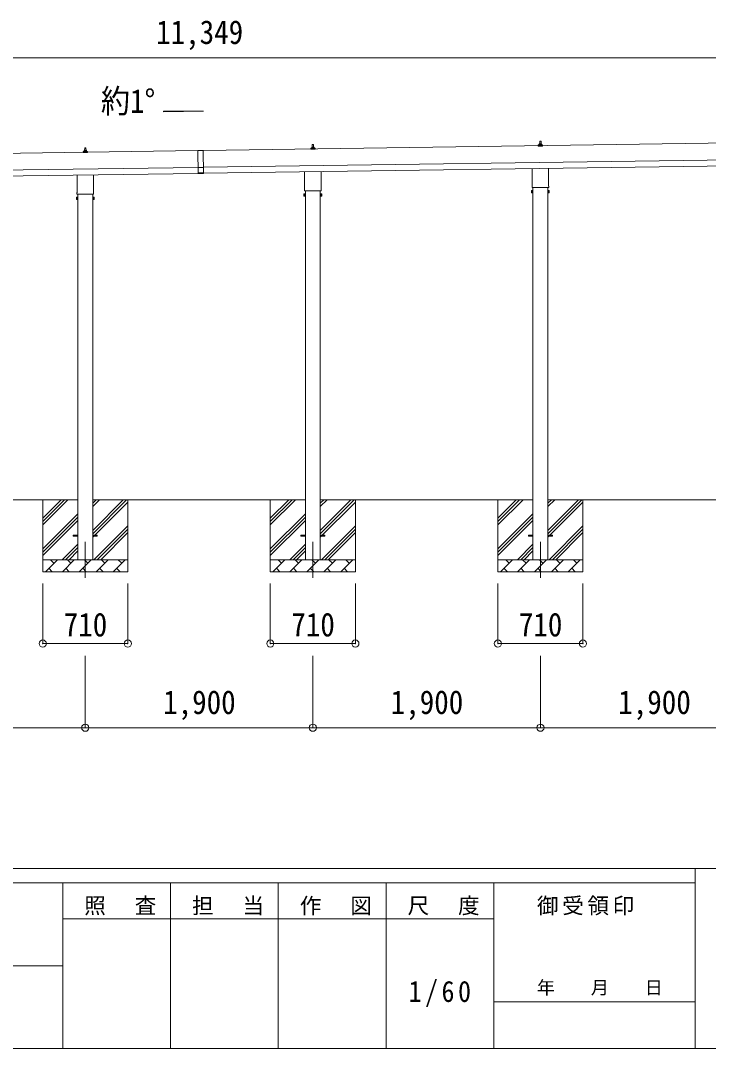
# Model space of a CAD drawing. Units: millimetres at full size, sheet at 1:60. Extents: x -16864 to 16864, y -11640 to 11640.
# Drawn here: x 5051 to 10794, y -11640 to -3066 of the extents above; entities that cross this region are included whole.
import ezdxf
from ezdxf.enums import TextEntityAlignment as Align

# ---------------------------------------------------------------- set-up
doc = ezdxf.new("R2010")
doc.units = ezdxf.units.MM
doc.header["$LTSCALE"] = 60
doc.header["$PDMODE"] = 32
doc.header["$PDSIZE"] = 60
doc.linetypes.add('CHAIN1', pattern=[8, 5, -1, 1, -1])
for name, color, linetype, lineweight in [('0-1_Defpoints', 7, 'CHAIN1', 9), ('0-2_TEXT1', 4, 'Continuous', 9), ('0-3_SHAPE', 7, 'Continuous', 9), ('0-7_PARTS2', 7, 'Continuous', 9), ('0-8_TABLE1', 6, 'Continuous', 9), ('F-0', 7, 'Continuous', 9)]:
    doc.layers.add(name, color=color, linetype=linetype, lineweight=lineweight)
doc.styles.add('ＭＳ ゴシック', font='')
doc.styles.get('ＭＳ ゴシック').set_extended_font_data('MS Gothic')

msp = doc.modelspace()

# ---------------------------------------------------------------- linework, layer by layer
at = {"layer": '0-1_Defpoints'}
for p, q in [((5591.14, -7413.9), (5591.14, -7762.9)), ((7491.14, -7413.9), (7491.14, -7762.9)), ((9391.14, -7413.9), (9391.14, -7762.9))]:
    msp.add_line(p, q, dxfattribs=at)
at = {"layer": '0-2_TEXT1'}
for p, q in [((6579.05, -3823.07), (6243.05, -3827.87)), ((12181.82, -4070.48), (6576.2, -4150.56)), ((7485.45, -4124.64), (7486.17, -4101.12)), ((7487.17, -4100.14), (7495.72, -4100.14)), ((7496.72, -4101.12), (7497.45, -4124.64)), ((9373.2, -4113), (9373.2, -4105.29)), ((9409.7, -4113), (9373.2, -4113)), ((9373.58, -4104.5), (9409.31, -4104.5)), ((9373.96, -4104.31), (9380.68, -4102.68)), ((9381.06, -4102.5), (9401.83, -4102.5)), ((9381.45, -4101.71), (9381.45, -4097.5)), ((9382.45, -4097.5), (9400.45, -4097.5)), ((9385.45, -4097.5), (9386.17, -4073.97)), ((9387.17, -4073), (9395.72, -4073)), ((9396.72, -4073.97), (9397.45, -4097.5)), ((9401.45, -4101.71), (9401.45, -4097.5)), ((9408.93, -4104.31), (9402.21, -4102.68)), ((9409.7, -4113), (9409.7, -4105.29)), ((6531.21, -4151.21), (900.74, -4231.64)), ((5573.2, -4167.28), (5573.2, -4159.57)), ((5609.7, -4167.28), (5573.2, -4167.28)), ((5573.58, -4158.78), (5609.31, -4158.78)), ((5573.96, -4158.6), (5580.68, -4156.97)), ((5581.06, -4156.78), (5601.83, -4156.78)), ((5581.45, -4156), (5581.45, -4151.78)), ((5582.45, -4151.78), (5600.45, -4151.78)), ((5585.45, -4151.78), (5586.17, -4128.26)), ((5587.17, -4127.28), (5595.72, -4127.28)), ((5596.72, -4128.26), (5597.45, -4151.78)), ((5601.45, -4156), (5601.45, -4151.78)), ((5608.93, -4158.6), (5602.21, -4156.97)), ((5609.7, -4167.28), (5609.7, -4159.57)), ((6531.19, -4150.21), (6576.19, -4149.56)), ((6531.19, -4150.21), (6533.94, -4342.69)), ((6576.2, -4150.56), (6531.21, -4151.21)), ((6576.19, -4149.56), (6578.94, -4342.04)), ((7473.2, -4140.14), (7473.2, -4132.43)), ((7509.7, -4140.14), (7473.2, -4140.14)), ((7473.58, -4131.64), (7509.31, -4131.64)), ((7473.96, -4131.46), (7480.68, -4129.83)), ((7481.06, -4129.64), (7501.83, -4129.64)), ((7481.45, -4128.85), (7481.45, -4124.64)), ((7482.45, -4124.64), (7500.45, -4124.64)), ((7501.45, -4128.85), (7501.45, -4124.64)), ((7508.93, -4131.46), (7502.21, -4129.83)), ((7509.7, -4140.14), (7509.7, -4132.43)), ((6578.2, -4290.55), (12183.82, -4210.47)), ((6578.92, -4340.54), (12184.54, -4260.46)), ((902.74, -4371.63), (6533.21, -4291.19)), ((903.46, -4421.62), (6533.92, -4341.19)), ((5522.84, -4501.27), (5522.84, -4355.63)), ((5659.44, -4353.68), (5659.44, -4501.27)), ((6578.22, -4291.55), (6533.22, -4292.19)), ((6578.87, -4337.04), (6533.87, -4337.69)), ((6578.94, -4342.04), (6533.94, -4342.69)), ((7422.84, -4474.13), (7422.84, -4328.49)), ((7559.44, -4326.54), (7559.44, -4474.13)), ((9322.84, -4446.99), (9322.84, -4301.34)), ((9459.44, -4299.39), (9459.44, -4446.99)), ((9321.14, -4455.76), (9321.14, -4450.26)), ((9461.14, -4450.26), (9461.14, -4455.76)), ((5517.14, -4539.54), (5517.9, -4538.23)), ((5517.14, -4539.54), (5517.14, -4556.54)), ((5524.14, -4543.14), (5517.9, -4543.14)), ((5521.14, -4510.04), (5521.14, -4504.54)), ((5659.08, -4513.54), (5523.2, -4513.54)), ((5528.64, -4513.54), (5528.64, -7563.9)), ((5653.64, -7563.9), (5653.64, -4513.54)), ((5658.14, -4543.14), (5664.38, -4543.14)), ((5661.14, -4504.54), (5661.14, -4510.04)), ((5665.14, -4539.54), (5664.38, -4538.23)), ((5665.14, -4539.54), (5665.14, -4556.54)), ((7417.14, -4512.4), (7417.9, -4511.09)), ((7417.14, -4512.4), (7417.14, -4529.4)), ((7417.14, -4529.4), (7417.9, -4530.72)), ((7424.14, -4515.99), (7417.9, -4515.99)), ((7424.14, -4525.81), (7417.9, -4525.81)), ((7424.14, -4530.72), (7417.9, -4530.72)), ((7421.14, -4482.9), (7421.14, -4477.4)), ((7559.08, -4486.4), (7423.2, -4486.4)), ((7426.64, -4530.1), (7424.14, -4530.1)), ((7428.64, -4486.4), (7428.64, -7563.9)), ((7553.64, -7563.9), (7553.64, -4486.4)), ((7555.64, -4530.1), (7558.14, -4530.1)), ((7558.14, -4515.99), (7564.38, -4515.99)), ((7558.14, -4525.81), (7564.38, -4525.81)), ((7558.14, -4530.72), (7564.38, -4530.72)), ((7561.14, -4477.4), (7561.14, -4482.9)), ((7565.14, -4512.4), (7564.38, -4511.09)), ((7565.14, -4529.4), (7564.38, -4530.72)), ((7565.14, -4512.4), (7565.14, -4529.4)), ((9317.14, -4485.26), (9317.9, -4483.94)), ((9317.14, -4485.26), (9317.14, -4502.26)), ((9317.14, -4502.26), (9317.9, -4503.57)), ((9324.14, -4488.85), (9317.9, -4488.85)), ((9324.14, -4498.67), (9317.9, -4498.67)), ((9324.14, -4503.57), (9317.9, -4503.57)), ((9459.08, -4459.26), (9323.2, -4459.26)), ((9326.64, -4502.96), (9324.14, -4502.96)), ((9328.64, -4459.26), (9328.64, -7563.9)), ((9453.64, -7563.9), (9453.64, -4459.26)), ((9455.64, -4502.96), (9458.14, -4502.96)), ((9458.14, -4488.85), (9464.38, -4488.85)), ((9458.14, -4498.67), (9464.38, -4498.67)), ((9458.14, -4503.57), (9464.38, -4503.57)), ((9465.14, -4485.26), (9464.38, -4483.94)), ((9465.14, -4502.26), (9464.38, -4503.57)), ((9465.14, -4485.26), (9465.14, -4502.26)), ((5517.14, -4556.54), (5517.9, -4557.86)), ((5524.14, -4552.95), (5517.9, -4552.95)), ((5524.14, -4557.86), (5517.9, -4557.86)), ((5526.64, -4557.24), (5524.14, -4557.24)), ((5655.64, -4557.24), (5658.14, -4557.24)), ((5658.14, -4552.95), (5664.38, -4552.95)), ((5658.14, -4557.86), (5664.38, -4557.86)), ((5665.14, -4556.54), (5664.38, -4557.86)), ((5491.14, -7359.4), (5528.64, -7359.4)), ((5491.14, -7368.4), (5491.14, -7359.4)), ((5491.14, -7359.4), (5528.64, -7359.4)), ((5491.14, -7368.4), (5491.14, -7359.4)), ((5491.14, -7368.4), (5528.64, -7368.4)), ((5491.14, -7368.4), (5528.64, -7368.4)), ((5653.64, -7359.4), (5691.14, -7359.4)), ((5653.64, -7359.4), (5691.14, -7359.4)), ((5653.64, -7368.4), (5691.14, -7368.4)), ((5653.64, -7368.4), (5691.14, -7368.4)), ((5691.14, -7368.4), (5691.14, -7359.4)), ((5691.14, -7368.4), (5691.14, -7359.4)), ((7391.14, -7359.4), (7428.64, -7359.4)), ((7391.14, -7368.4), (7391.14, -7359.4)), ((7391.14, -7359.4), (7428.64, -7359.4)), ((7391.14, -7368.4), (7391.14, -7359.4)), ((7391.14, -7368.4), (7428.64, -7368.4)), ((7391.14, -7368.4), (7428.64, -7368.4)), ((7553.64, -7359.4), (7591.14, -7359.4)), ((7553.64, -7359.4), (7591.14, -7359.4)), ((7553.64, -7368.4), (7591.14, -7368.4)), ((7553.64, -7368.4), (7591.14, -7368.4)), ((7591.14, -7368.4), (7591.14, -7359.4)), ((7591.14, -7368.4), (7591.14, -7359.4)), ((9291.14, -7359.4), (9328.64, -7359.4)), ((9291.14, -7368.4), (9291.14, -7359.4)), ((9291.14, -7359.4), (9328.64, -7359.4)), ((9291.14, -7368.4), (9291.14, -7359.4)), ((9291.14, -7368.4), (9328.64, -7368.4)), ((9291.14, -7368.4), (9328.64, -7368.4)), ((9453.64, -7359.4), (9491.14, -7359.4)), ((9453.64, -7359.4), (9491.14, -7359.4)), ((9453.64, -7368.4), (9491.14, -7368.4)), ((9453.64, -7368.4), (9491.14, -7368.4)), ((9491.14, -7368.4), (9491.14, -7359.4)), ((9491.14, -7368.4), (9491.14, -7359.4))]:
    msp.add_line(p, q, dxfattribs=at)
for points in [[(5524.14, -4557.86), (5524.14, -4538.23), (5517.9, -4538.23)], [(5524.14, -4557.24), (5524.14, -4538.84), (5526.64, -4538.84)], [(5658.14, -4557.24), (5658.14, -4538.84), (5655.64, -4538.84)], [(5658.14, -4557.86), (5658.14, -4538.23), (5664.38, -4538.23)], [(7424.14, -4530.72), (7424.14, -4511.09), (7417.9, -4511.09)], [(7424.14, -4530.1), (7424.14, -4511.7), (7426.64, -4511.7)], [(7558.14, -4530.1), (7558.14, -4511.7), (7555.64, -4511.7)], [(7558.14, -4530.72), (7558.14, -4511.09), (7564.38, -4511.09)], [(9324.14, -4503.57), (9324.14, -4483.94), (9317.9, -4483.94)], [(9324.14, -4502.96), (9324.14, -4484.56), (9326.64, -4484.56)], [(9458.14, -4502.96), (9458.14, -4484.56), (9455.64, -4484.56)], [(9458.14, -4503.57), (9458.14, -4483.94), (9464.38, -4483.94)]]:
    msp.add_lwpolyline(points, dxfattribs=at)
for points in [[(5526.64, -4558.54), (5526.64, -4537.54), (5528.64, -4537.54), (5528.64, -4558.54)], [(5655.64, -4558.54), (5655.64, -4537.54), (5653.64, -4537.54), (5653.64, -4558.54)], [(7426.64, -4531.4), (7426.64, -4510.4), (7428.64, -4510.4), (7428.64, -4531.4)], [(7555.64, -4531.4), (7555.64, -4510.4), (7553.64, -4510.4), (7553.64, -4531.4)], [(9326.64, -4504.26), (9326.64, -4483.26), (9328.64, -4483.26), (9328.64, -4504.26)], [(9455.64, -4504.26), (9455.64, -4483.26), (9453.64, -4483.26), (9453.64, -4504.26)]]:
    msp.add_lwpolyline(points, close=True, dxfattribs=at)
for centre, radius, start, end in [((7487.17, -4101.14), 1, 90, 178.60509), ((7495.72, -4101.14), 1, 1.39491, 90), ((9374.2, -4105.29), 1, 103.62699, 180), ((9380.45, -4101.71), 1, 283.62699, 0), ((9385.53, -4098.13), 4.13, 90, 171.17633), ((9382.45, -4098.5), 1, 90, 180), ((9387.17, -4074), 1, 90, 178.60509), ((9394.78, -4097.5), 4.83, 133.60282, 180), ((9388.11, -4097.5), 4.83, 0, 46.39718), ((9395.72, -4074), 1, 1.39491, 90), ((9397.36, -4098.13), 4.13, 8.82367, 90), ((9400.45, -4098.5), 1, 0, 90), ((9402.45, -4101.71), 1, 180, 256.37301), ((9408.7, -4105.29), 1, 0, 76.37301), ((5574.2, -4159.57), 1, 103.62699, 180), ((5580.45, -4156), 1, 283.62699, 0), ((5585.53, -4152.42), 4.13, 90, 171.17633), ((5582.45, -4152.78), 1, 90, 180), ((5587.17, -4128.28), 1, 90, 178.60509), ((5594.78, -4151.78), 4.83, 133.60282, 180), ((5588.11, -4151.78), 4.83, 0, 46.39718), ((5595.72, -4128.28), 1, 1.39491, 90), ((5597.36, -4152.42), 4.13, 8.82367, 90), ((5600.45, -4152.78), 1, 0, 90), ((5602.45, -4156), 1, 180, 256.37301), ((5608.7, -4159.57), 1, 0, 76.37301), ((7474.2, -4132.43), 1, 103.62699, 180), ((7480.45, -4128.85), 1, 283.62699, 0), ((7485.53, -4125.28), 4.13, 90, 171.17633), ((7482.45, -4125.64), 1, 90, 180), ((7494.78, -4124.64), 4.83, 133.60282, 180), ((7488.11, -4124.64), 4.83, 0, 46.39718), ((7497.36, -4125.28), 4.13, 8.82367, 90), ((7500.45, -4125.64), 1, 0, 90), ((7502.45, -4128.85), 1, 180, 256.37301), ((7508.7, -4132.43), 1, 0, 76.37301), ((9325.14, -4450.26), 4, 125.09963, 180), ((9325.14, -4455.76), 4, 180, 194.47751), ((9325.14, -4455.76), 4, 194.47751, 241.04498), ((9457.14, -4455.76), 4, 298.95502, 345.52249), ((9457.14, -4450.26), 4, 0, 54.90037), ((9457.14, -4455.76), 4, 345.52249, 0), ((5521.48, -4540.68), 4.34, 145.61575, 214.38425), ((5533.38, -4548.04), 16.24, 162.41205, 197.58795), ((5525.14, -4504.54), 4, 125.09963, 180), ((5525.14, -4510.04), 4, 180, 194.47751), ((5525.14, -4510.04), 4, 194.47751, 241.04498), ((5657.14, -4510.04), 4, 298.95502, 345.52249), ((5657.14, -4504.54), 4, 0, 54.90037), ((5657.14, -4510.04), 4, 345.52249, 0), ((5660.79, -4540.68), 4.34, 325.61575, 34.38425), ((5648.9, -4548.04), 16.24, 342.41205, 17.58795), ((7421.48, -4513.54), 4.34, 145.61575, 214.38425), ((7421.48, -4528.26), 4.34, 145.61575, 214.38425), ((7433.38, -4520.9), 16.24, 162.41205, 197.58795), ((7425.14, -4477.4), 4, 125.09963, 180), ((7425.14, -4482.9), 4, 180, 194.47751), ((7425.14, -4482.9), 4, 194.47751, 241.04498), ((7557.14, -4482.9), 4, 298.95502, 345.52249), ((7557.14, -4477.4), 4, 0, 54.90037), ((7557.14, -4482.9), 4, 345.52249, 0), ((7560.79, -4513.54), 4.34, 325.61575, 34.38425), ((7548.9, -4520.9), 16.24, 342.41205, 17.58795), ((7560.79, -4528.26), 4.34, 325.61575, 34.38425), ((9321.48, -4486.4), 4.34, 145.61575, 214.38425), ((9333.38, -4493.76), 16.24, 162.41205, 197.58795), ((9321.48, -4501.12), 4.34, 145.61575, 214.38425), ((9460.79, -4486.4), 4.34, 325.61575, 34.38425), ((9448.9, -4493.76), 16.24, 342.41205, 17.58795), ((9460.79, -4501.12), 4.34, 325.61575, 34.38425), ((5521.48, -4555.4), 4.34, 145.61575, 214.38425), ((5660.79, -4555.4), 4.34, 325.61575, 34.38425)]:
    msp.add_arc(centre, radius, start, end, dxfattribs=at)
at = {"layer": '0-3_SHAPE'}
for p, q in [((5528.64, -7063.9), (3753.64, -7063.9)), ((5236.14, -7063.9), (5236.14, -7663.9)), ((5236.14, -7217.38), (5389.62, -7063.9)), ((5236.14, -7245.67), (5417.91, -7063.9)), ((5236.14, -7273.95), (5446.19, -7063.9)), ((7428.64, -7063.9), (5653.64, -7063.9)), ((5653.64, -7092.72), (5682.46, -7063.9)), ((5653.64, -7121.01), (5710.75, -7063.9)), ((5653.64, -7319), (5908.74, -7063.9)), ((5653.64, -7347.28), (5936.14, -7064.78)), ((5653.64, -7375.57), (5946.14, -7083.07)), ((5946.14, -7063.9), (5946.14, -7663.9)), ((7136.14, -7063.9), (7136.14, -7663.9)), ((7136.14, -7217.38), (7289.62, -7063.9)), ((7136.14, -7245.67), (7317.91, -7063.9)), ((7136.14, -7273.95), (7346.19, -7063.9)), ((9328.64, -7063.9), (7553.64, -7063.9)), ((7553.64, -7092.72), (7582.46, -7063.9)), ((7553.64, -7121.01), (7610.75, -7063.9)), ((7553.64, -7319), (7808.74, -7063.9)), ((7553.64, -7347.28), (7836.14, -7064.78)), ((7553.64, -7375.57), (7846.14, -7083.07)), ((7846.14, -7063.9), (7846.14, -7663.9)), ((9036.14, -7063.9), (9036.14, -7663.9)), ((9036.14, -7217.38), (9189.62, -7063.9)), ((9036.14, -7245.67), (9217.91, -7063.9)), ((9036.14, -7273.95), (9246.19, -7063.9)), ((11228.64, -7063.9), (9453.64, -7063.9)), ((9453.64, -7092.72), (9482.46, -7063.9)), ((9453.64, -7121.01), (9510.75, -7063.9)), ((9453.64, -7319), (9708.74, -7063.9)), ((9453.64, -7347.28), (9736.14, -7064.78)), ((9453.64, -7375.57), (9746.14, -7083.07)), ((9746.14, -7063.9), (9746.14, -7663.9)), ((5236.14, -7471.94), (5528.64, -7179.44)), ((7136.14, -7471.94), (7428.64, -7179.44)), ((9036.14, -7471.94), (9328.64, -7179.44)), ((5236.14, -7500.22), (5528.64, -7207.72)), ((5236.14, -7528.51), (5528.64, -7236.01)), ((5663.3, -7563.9), (5946.14, -7281.06)), ((7136.14, -7500.22), (7428.64, -7207.72)), ((7136.14, -7528.51), (7428.64, -7236.01)), ((7563.3, -7563.9), (7846.14, -7281.06)), ((9036.14, -7500.22), (9328.64, -7207.72)), ((9036.14, -7528.51), (9328.64, -7236.01)), ((9463.3, -7563.9), (9746.14, -7281.06)), ((5691.58, -7563.9), (5946.14, -7309.34)), ((5719.87, -7563.9), (5946.14, -7337.63)), ((7591.58, -7563.9), (7846.14, -7309.34)), ((7619.87, -7563.9), (7846.14, -7337.63)), ((9491.58, -7563.9), (9746.14, -7309.34)), ((9519.87, -7563.9), (9746.14, -7337.63)), ((5398.74, -7563.9), (5528.64, -7434)), ((7298.74, -7563.9), (7428.64, -7434)), ((9198.74, -7563.9), (9328.64, -7434)), ((5427.02, -7563.9), (5528.64, -7462.28)), ((5455.31, -7563.9), (5528.64, -7490.57)), ((7327.02, -7563.9), (7428.64, -7462.28)), ((7355.31, -7563.9), (7428.64, -7490.57)), ((9227.02, -7563.9), (9328.64, -7462.28)), ((9255.31, -7563.9), (9328.64, -7490.57)), ((5236.14, -7563.9), (5946.14, -7563.9)), ((5258.3, -7663.9), (5358.3, -7563.9)), ((5329.74, -7592.45), (5301.19, -7563.9)), ((5399.72, -7663.9), (5499.72, -7563.9)), ((5471.17, -7592.45), (5442.61, -7563.9)), ((5541.14, -7663.9), (5641.14, -7563.9)), ((5612.59, -7592.45), (5584.03, -7563.9)), ((5682.56, -7663.9), (5782.56, -7563.9)), ((5754.01, -7592.45), (5725.45, -7563.9)), ((5823.98, -7663.9), (5923.98, -7563.9)), ((5895.43, -7592.45), (5866.88, -7563.9)), ((7136.14, -7563.9), (7846.14, -7563.9)), ((7158.3, -7663.9), (7258.3, -7563.9)), ((7229.74, -7592.45), (7201.19, -7563.9)), ((7299.72, -7663.9), (7399.72, -7563.9)), ((7371.17, -7592.45), (7342.61, -7563.9)), ((7441.14, -7663.9), (7541.14, -7563.9)), ((7512.59, -7592.45), (7484.03, -7563.9)), ((7582.56, -7663.9), (7682.56, -7563.9)), ((7654.01, -7592.45), (7625.45, -7563.9)), ((7723.98, -7663.9), (7823.98, -7563.9)), ((7795.43, -7592.45), (7766.88, -7563.9)), ((9036.14, -7563.9), (9746.14, -7563.9)), ((9058.3, -7663.9), (9158.3, -7563.9)), ((9129.74, -7592.45), (9101.19, -7563.9)), ((9199.72, -7663.9), (9299.72, -7563.9)), ((9271.17, -7592.45), (9242.61, -7563.9)), ((9341.14, -7663.9), (9441.14, -7563.9)), ((9412.59, -7592.45), (9384.03, -7563.9)), ((9482.56, -7663.9), (9582.56, -7563.9)), ((9554.01, -7592.45), (9525.45, -7563.9)), ((9623.98, -7663.9), (9723.98, -7563.9)), ((9695.43, -7592.45), (9666.88, -7563.9)), ((5946.14, -7663.9), (5236.14, -7663.9)), ((5286.85, -7635.35), (5315.4, -7663.9)), ((5428.27, -7635.35), (5456.83, -7663.9)), ((5569.69, -7635.35), (5598.25, -7663.9)), ((5711.11, -7635.35), (5739.67, -7663.9)), ((5852.54, -7635.35), (5881.09, -7663.9)), ((7846.14, -7663.9), (7136.14, -7663.9)), ((7186.85, -7635.35), (7215.4, -7663.9)), ((7328.27, -7635.35), (7356.83, -7663.9)), ((7469.69, -7635.35), (7498.25, -7663.9)), ((7611.11, -7635.35), (7639.67, -7663.9)), ((7752.54, -7635.35), (7781.09, -7663.9)), ((9746.14, -7663.9), (9036.14, -7663.9)), ((9086.85, -7635.35), (9115.4, -7663.9)), ((9228.27, -7635.35), (9256.83, -7663.9)), ((9369.69, -7635.35), (9398.25, -7663.9)), ((9511.11, -7635.35), (9539.67, -7663.9)), ((9652.54, -7635.35), (9681.09, -7663.9))]:
    msp.add_line(p, q, dxfattribs=at)
at = {"layer": '0-7_PARTS2', "color": 4}
for p, q in [((6243.05, -3827.87), (6243.05, -3823.07)), ((6243.05, -3823.07), (6579.05, -3823.07))]:
    msp.add_line(p, q, dxfattribs=at)
at = {"layer": '0-8_TABLE1'}
for p, q in [((12217.14, -3376.26), (868.14, -3376.26)), ((5236.14, -8262.9), (5236.14, -7762.9)), ((5946.14, -8262.9), (5946.14, -7762.9)), ((7136.14, -8262.9), (7136.14, -7762.9)), ((7846.14, -8262.9), (7846.14, -7762.9)), ((9036.14, -8262.9), (9036.14, -7762.9)), ((9746.14, -8262.9), (9746.14, -7762.9)), ((5236.14, -8262.9), (5946.14, -8262.9)), ((7136.14, -8262.9), (7846.14, -8262.9)), ((9036.14, -8262.9), (9746.14, -8262.9)), ((5591.14, -8964.9), (5591.14, -8364.9)), ((7491.14, -8964.9), (7491.14, -8364.9)), ((9391.14, -8964.9), (9391.14, -8364.9)), ((5591.14, -8964.9), (3691.14, -8964.9)), ((7491.14, -8964.9), (5591.14, -8964.9)), ((9391.14, -8964.9), (7491.14, -8964.9)), ((11291.14, -8964.9), (9391.14, -8964.9))]:
    msp.add_line(p, q, dxfattribs=at)
for p in [(5236.14, -8262.9), (5946.14, -8262.9), (7136.14, -8262.9), (7846.14, -8262.9), (9036.14, -8262.9), (9746.14, -8262.9), (5591.14, -8964.9), (7491.14, -8964.9), (9391.14, -8964.9)]:
    msp.add_point(p, dxfattribs=at)
at = {"layer": 'F-0', "color": 5, "lineweight": 5}
for p, q in [((-16864.12, -10140), (16015.88, -10140)), ((10682.37, -10140), (10682.37, -11640)), ((-16864.12, -10260), (10682.37, -10260)), ((5402.37, -10260), (5402.37, -11640)), ((6302.37, -10260), (6302.37, -11640)), ((7202.37, -10260), (7202.37, -11640)), ((8102.36, -10260), (8102.36, -11640)), ((9002.37, -10260), (9002.37, -11640)), ((5402.37, -10560), (9002.37, -10560)), ((-6897.63, -10950), (5402.37, -10950)), ((9002.37, -11250), (10682.37, -11250)), ((-16864.12, -11640), (16015.88, -11640))]:
    msp.add_line(p, q, dxfattribs=at)

# ---------------------------------------------------------------- texts
at = {"layer": '0-7_PARTS2', "style": 'ＭＳ ゴシック', "width": 0.9}
msp.add_text('約1°', height=197.9, dxfattribs=at).set_placement((5721.96, -3895.62), align=Align.BOTTOM_LEFT)
at = {"layer": '0-8_TABLE1', "color": 7, "style": 'ＭＳ ゴシック', "width": 0.9}
for s, p in [('11,349', (6182.64, -3321.26)), ('710', (5411.14, -8262.9)), ('710', (7311.14, -8262.9)), ('710', (9211.14, -8262.9)), ('1,900', (6241.14, -8909.9)), ('1,900', (8141.14, -8909.9)), ('1,900', (10041.14, -8909.9))]:
    msp.add_text(s, height=197.9, dxfattribs=at).set_placement(p, align=Align.BOTTOM_LEFT)
at = {"layer": 'F-0', "style": 'ＭＳ ゴシック'}
msp.add_text('年\u3000\u3000月\u3000\u3000日', height=110, dxfattribs=at).set_placement((9362.37, -11220), align=Align.BOTTOM_LEFT)
at = {"layer": 'F-0', "attachment_point": 7, "style": 'ＭＳ ゴシック'}
for s, insert, char_height in [('\\T1.17;照\u3000査', (5582.37, -10530), 132), ('\\T1.17;担\u3000当', (6482.37, -10530), 132), ('\\T1.17;作\u3000図', (7382.37, -10530), 132), ('\\T1.17;尺\u3000度', (8282.37, -10530), 132), ('\\T1.17;御受領印', (9362.37, -10530), 132), ('\\T1.28;\\W0.9;1/60', (8289.87, -11295), 176)]:
    msp.add_mtext(s, dxfattribs=dict(at, insert=insert, char_height=char_height))

doc.saveas('drawing.dxf')
